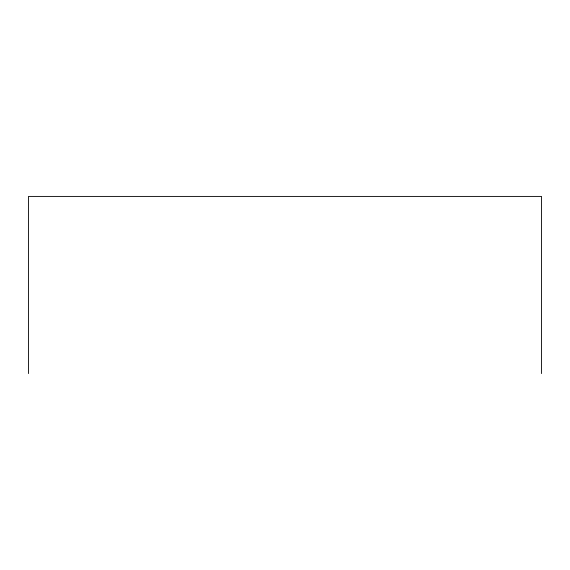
<?xml version="1.0" encoding="UTF-8"?>
<svg xmlns="http://www.w3.org/2000/svg" width="570" height="570" viewBox="0 0 570 570"><rect width="100%" height="100%" fill="white"/><g stroke="black" fill="none" stroke-linecap="round" stroke-linejoin="round"><path stroke-width="0.85" d="M541.5 373.585L541.5 196.415L28.5 196.415L28.5 373.585"/></g></svg>
